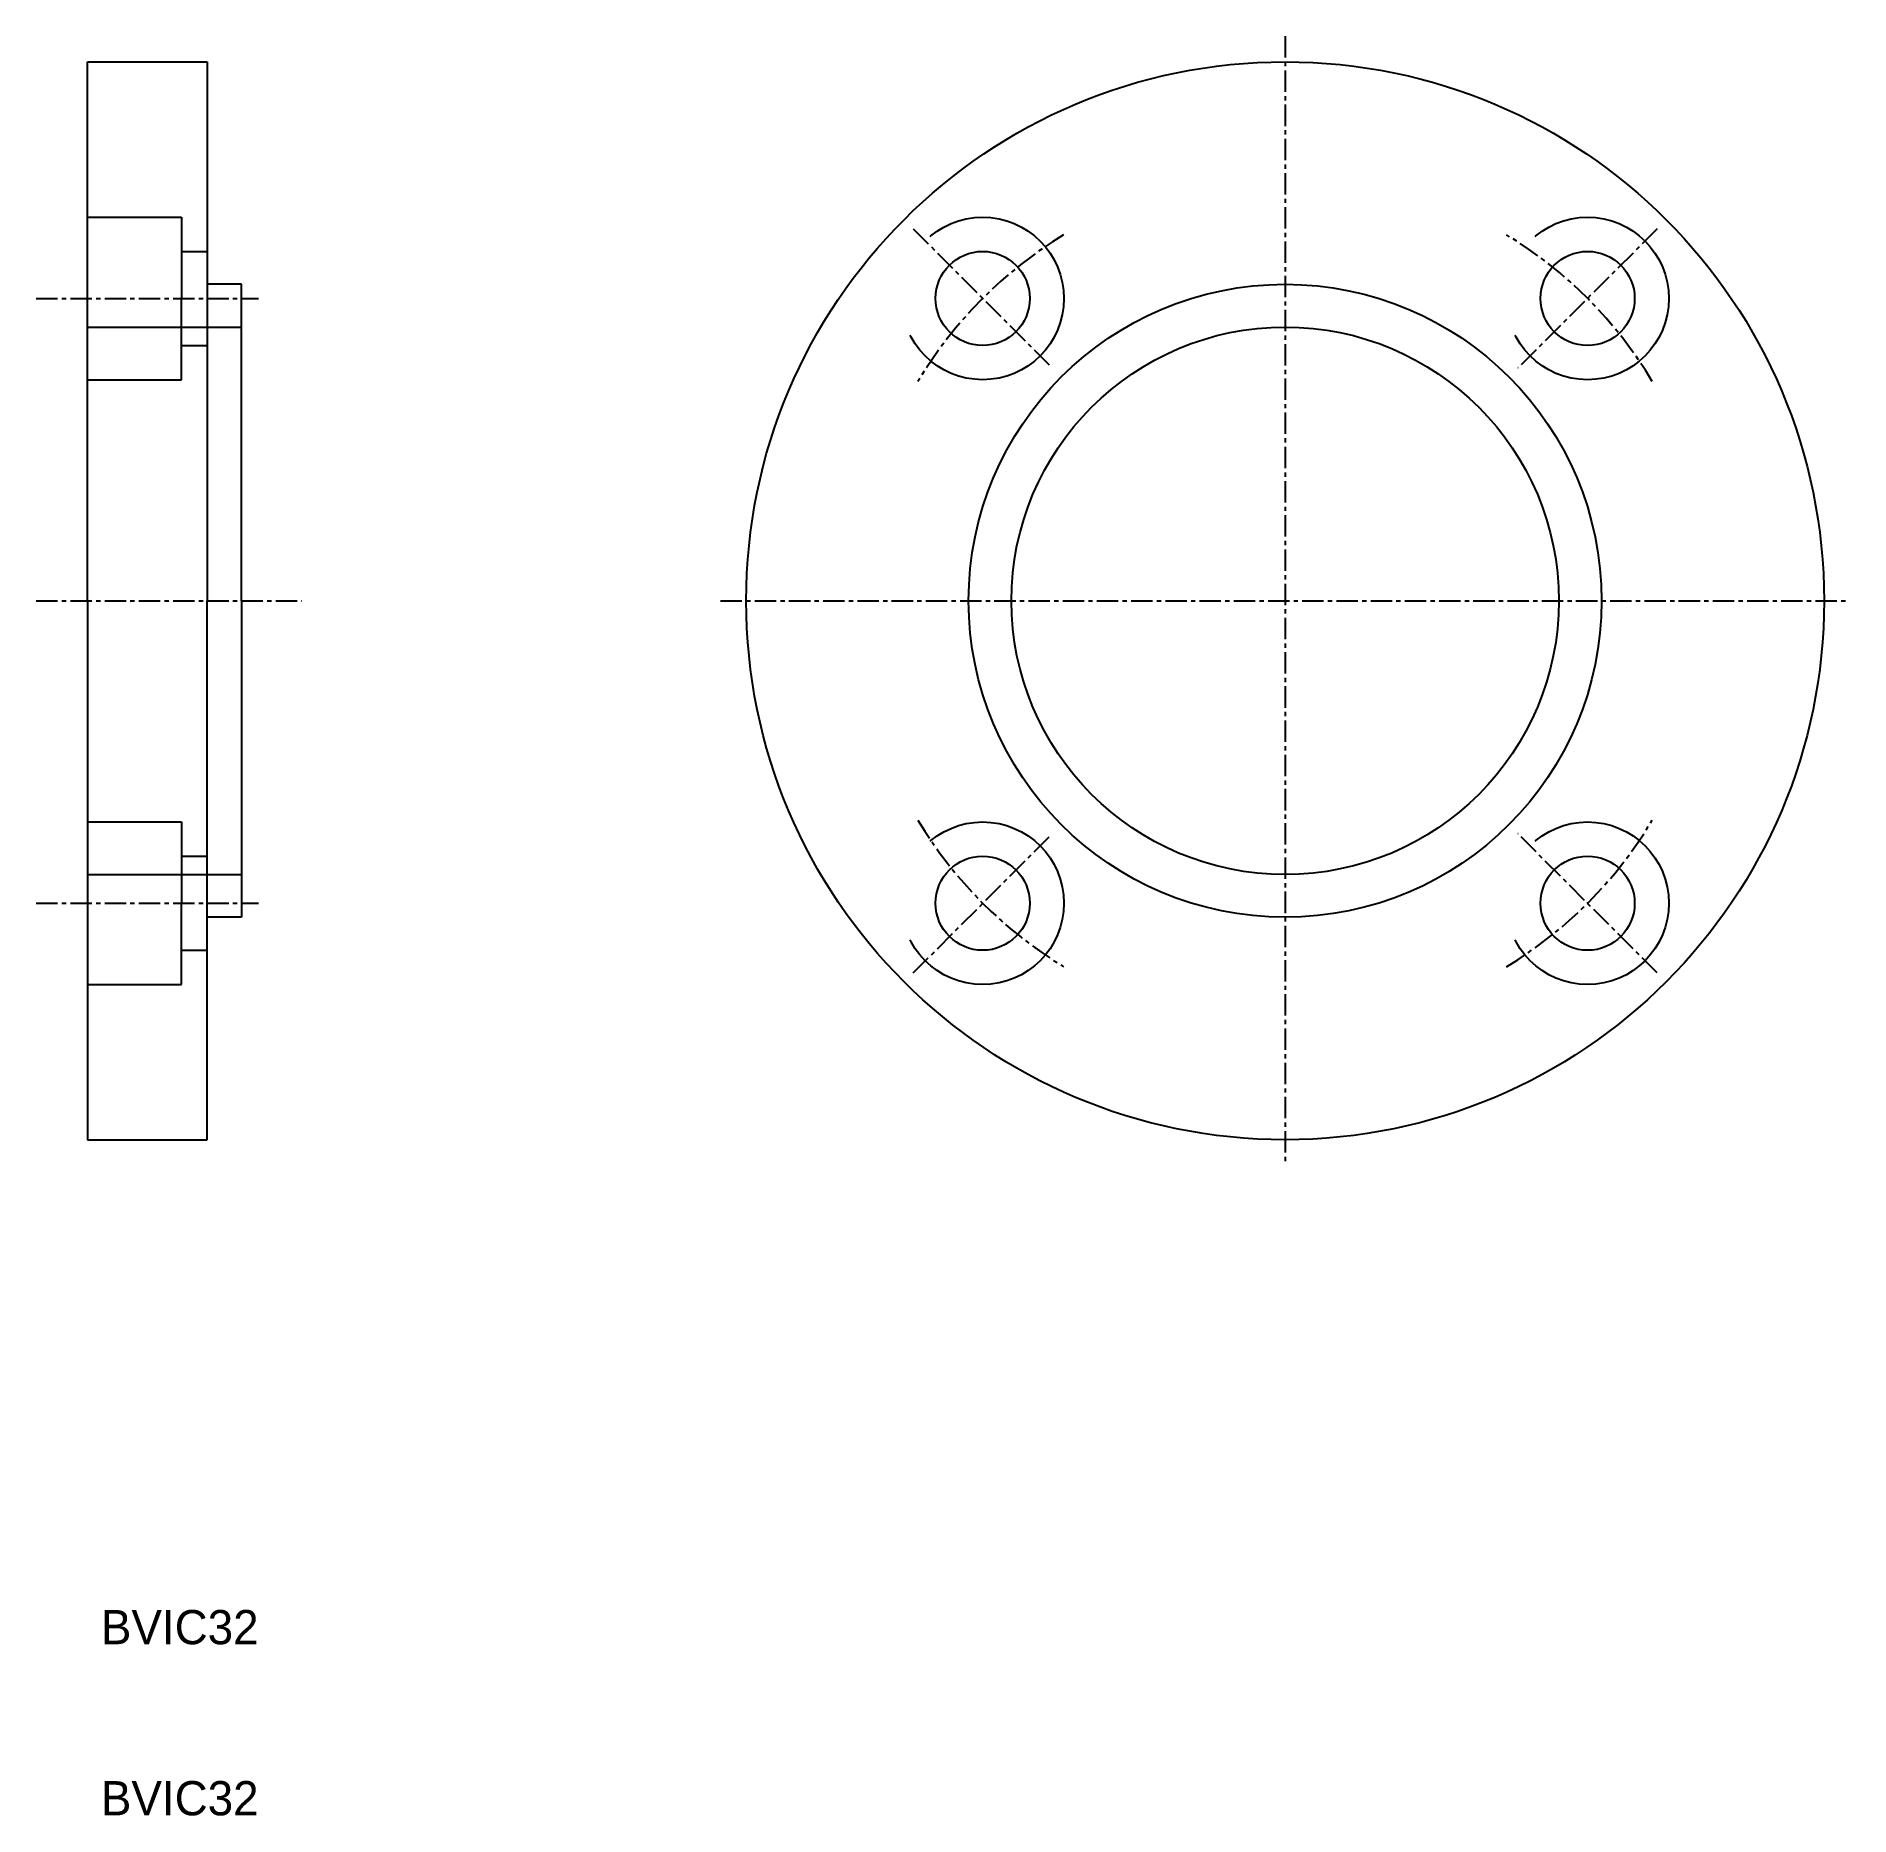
# Model space of a CAD drawing. Extents: x 153 to 259, y 85 to 189.
import ezdxf

# ---------------------------------------------------------------- set-up
doc = ezdxf.new("R2010")
doc.units = 0
doc.linetypes.add('CENTER', pattern=[2, 1.25, -0.25, 0.25, -0.25])
doc.linetypes.add('DASHED', pattern=[19.05, 12.7, -6.35])
doc.layers.get('0').update_dxf_attribs({"linetype": 'CONTINUOUS'})
doc.layers.add('CENTER', color=1, linetype='CENTER')

msp = doc.modelspace()

# ---------------------------------------------------------------- linework, layer by layer
for p, q in [((155.96, 156.31), (155.96, 187.81)), ((155.96, 187.81), (162.96, 187.81)), ((162.96, 187.81), (162.96, 156.31)), ((164.96, 174.81), (162.96, 174.81)), ((164.96, 156.31), (164.96, 174.81)), ((155.96, 156.31), (155.96, 124.81)), ((162.96, 124.81), (162.96, 156.31)), ((164.96, 156.31), (164.96, 137.81)), ((164.96, 137.81), (162.96, 137.81)), ((155.96, 124.81), (162.96, 124.81))]:
    msp.add_line(p, q)
at = {"color": 3, "linetype": 'DASHED'}
for p, q in [((155.96, 178.73), (161.46, 178.73)), ((161.46, 178.73), (161.46, 173.98)), ((161.46, 176.73), (162.96, 176.73)), ((161.46, 169.23), (161.46, 173.98)), ((155.96, 172.31), (164.96, 172.31)), ((161.46, 171.23), (162.96, 171.23)), ((155.96, 169.23), (161.46, 169.23)), ((155.96, 143.38), (161.46, 143.38)), ((161.46, 143.38), (161.46, 138.63)), ((161.46, 141.38), (162.96, 141.38)), ((155.96, 140.31), (164.96, 140.31)), ((161.46, 133.88), (161.46, 138.63)), ((161.46, 135.88), (162.96, 135.88)), ((155.96, 133.88), (161.46, 133.88))]:
    msp.add_line(p, q, dxfattribs=at)
for centre, radius in [((225.96, 156.31), 31.5), ((208.28, 173.98), 2.75), ((208.28, 173.98), 2.75), ((243.64, 173.98), 2.75), ((243.64, 173.98), 2.75), ((225.96, 156.31), 18.5), ((225.96, 156.31), 16), ((208.28, 138.63), 2.75), ((208.28, 138.63), 2.75), ((243.64, 138.63), 2.75), ((243.64, 138.63), 2.75)]:
    msp.add_circle(centre, radius)
for centre in [(208.28, 173.98), (243.64, 173.98), (208.28, 138.63), (243.64, 138.63)]:
    msp.add_circle(centre, 4.75, dxfattribs=at)
at = {"layer": 'CENTER', "color": 1, "linetype": 'CENTER'}
for p, q in [((225.96, 189.31), (225.96, 123.31)), ((204.22, 178.05), (212.35, 169.92)), ((204.22, 178.05), (212.35, 169.92)), ((247.71, 178.05), (239.57, 169.92)), ((247.71, 178.05), (239.57, 169.92)), ((152.96, 173.98), (165.96, 173.98)), ((152.96, 156.31), (168.49, 156.31)), ((192.96, 156.31), (258.96, 156.31)), ((204.22, 134.56), (212.35, 142.69)), ((204.22, 134.56), (212.35, 142.69)), ((247.71, 134.56), (239.57, 142.69)), ((247.71, 134.56), (239.57, 142.69)), ((152.96, 138.63), (165.96, 138.63))]:
    msp.add_line(p, q, dxfattribs=at)
for start, end in [(121.1901, 149.1441), (30.8559, 58.8099), (210.8559, 238.8099), (301.1901, 329.1441)]:
    msp.add_arc((225.96, 156.31), 25, start, end, dxfattribs=at)

# ---------------------------------------------------------------- texts
for p in [(156.74, 95.32), (156.74, 85.32)]:
    msp.add_text('BVIC32', height=2).set_placement(p)

doc.saveas('drawing.dxf')
